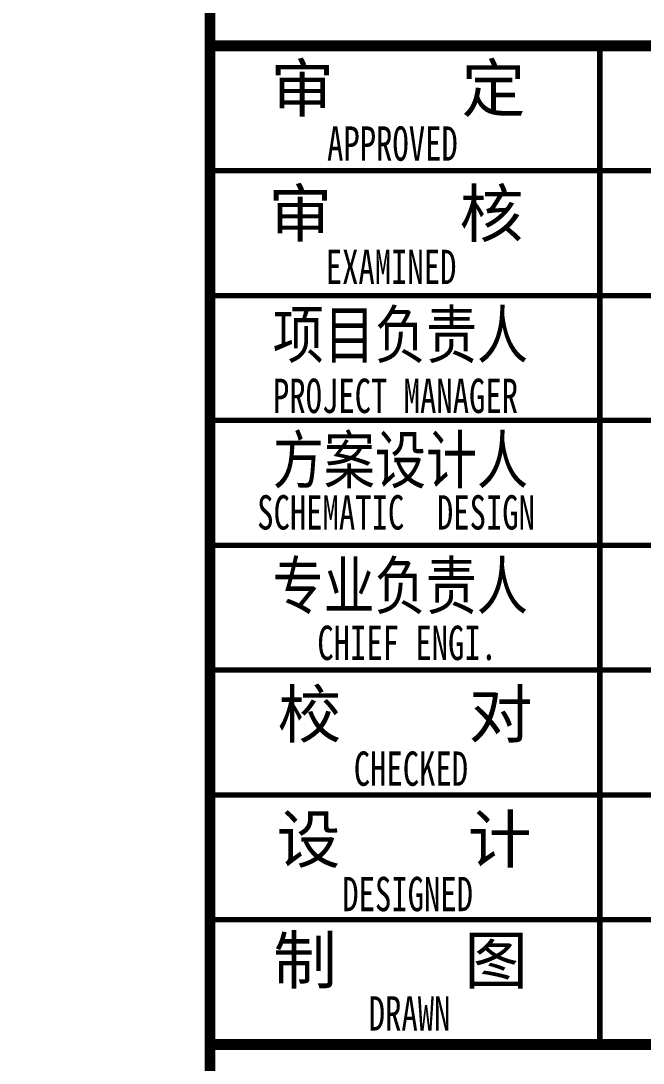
# Model space of a CAD drawing. Extents: x 169490 to 7584583, y -2399407 to 1374371.
# Drawn here: x 1460827 to 1464818, y 803473 to 810153 of the extents above; entities that cross this region are included whole.
import ezdxf
from ezdxf.enums import TextEntityAlignment as Align

# ---------------------------------------------------------------- set-up
doc = ezdxf.new("R2010")
doc.units = 0
doc.header["$LTSCALE"] = 100
doc.layers.add('图框', color=140, linetype='CONTINUOUS')
doc.layers.add('图签文字', color=147, linetype='CONTINUOUS')
doc.layers.add('砼柱', color=2, linetype='CONTINUOUS', lineweight=35)
doc.styles.add('建筑图签-1', font='simhei.ttf', dxfattribs={"width": 0.7})

msp = doc.modelspace()

# ---------------------------------------------------------------- linework, layer by layer
at = {"layer": '图框'}
for points, const_width in [([(1462040.2, 796791.4), (1462040.2, 854191.4)], 70), ([(1469040.2, 809991.8), (1462040.2, 809991.8)], 70), ([(1462040.2, 809991.8), (1469040.2, 809991.8)], 70), ([(1464539.7, 803591.8), (1464540.2, 809991.8)], 35), ([(1462040.2, 809191.8), (1469040.2, 809191.8)], 35), ([(1462040.2, 808391.8), (1469040.2, 808391.8)], 35), ([(1462040.2, 807591.8), (1469040.2, 807591.8)], 35), ([(1462040.2, 806791.8), (1469040.2, 806791.8)], 35), ([(1462040.2, 805991.8), (1469040.2, 805991.8)], 35), ([(1462040.2, 805191.8), (1469040.2, 805191.8)], 35), ([(1462040.2, 804391.8), (1469040.2, 804391.8)], 35), ([(1462040.2, 803591.8), (1469040.2, 803591.8)], 70)]:
    msp.add_lwpolyline(points, dxfattribs=dict(at, const_width=const_width))
at = {"layer": '砼柱', "ltscale": 10}
msp.add_lwpolyline([(1388435.3, 854191.4), (1462040.2, 854191.4), (1462040.2, 796791.4), (1388435.3, 796791.4)], close=True, dxfattribs=at)

# ---------------------------------------------------------------- texts
at = {"layer": '图框', "style": '建筑图签-1', "width": 0.7}
for s, p in [('APPROVED ', (1462790.9, 809256.2)), ('EXAMINED  ', (1462782.3, 808465.6, -1799)), ('PROJECT MANAGER', (1462444.1, 807639.4, -1799)), ('SCHEMATIC  DESIGN', (1462342.8, 806892.8, -1799))]:
    msp.add_text(s, height=220, dxfattribs=at).set_placement(p)
for s, p in [('CHIEF ENGI.', (1463304.7, 806166.3)), ('CHECKED  ', (1463433.3, 805360.2)), ('DESIGNED ', (1463359.8, 804556.9)), (' DRAWN   ', (1463424.8, 803791.9))]:
    msp.add_text(s, height=220, dxfattribs=at).set_placement(p, align=Align.MIDDLE)
at = {"layer": '图签文字', "color": 7, "style": '建筑图签-1'}
for s, p in [('审    定', (1462427.9, 809570.6)), ('审    核', (1462414.8, 808768.3)), ('校    对', (1462473.6, 805559.6)), ('设    计', (1462468.1, 804757.9)), ('制    图', (1462445.1, 803983.1))]:
    msp.add_text(s, height=300, dxfattribs=at).set_placement(p)
at = {"layer": '图签文字', "color": 7, "style": '建筑图签-1', "width": 0.8}
for s, p in [('项目负责人', (1462442.7, 807992.1)), ('方案设计人', (1462442.7, 807189.6)), ('专业负责人', (1462441.5, 806383.1))]:
    msp.add_text(s, height=300, dxfattribs=at).set_placement(p)

doc.saveas('drawing.dxf')
